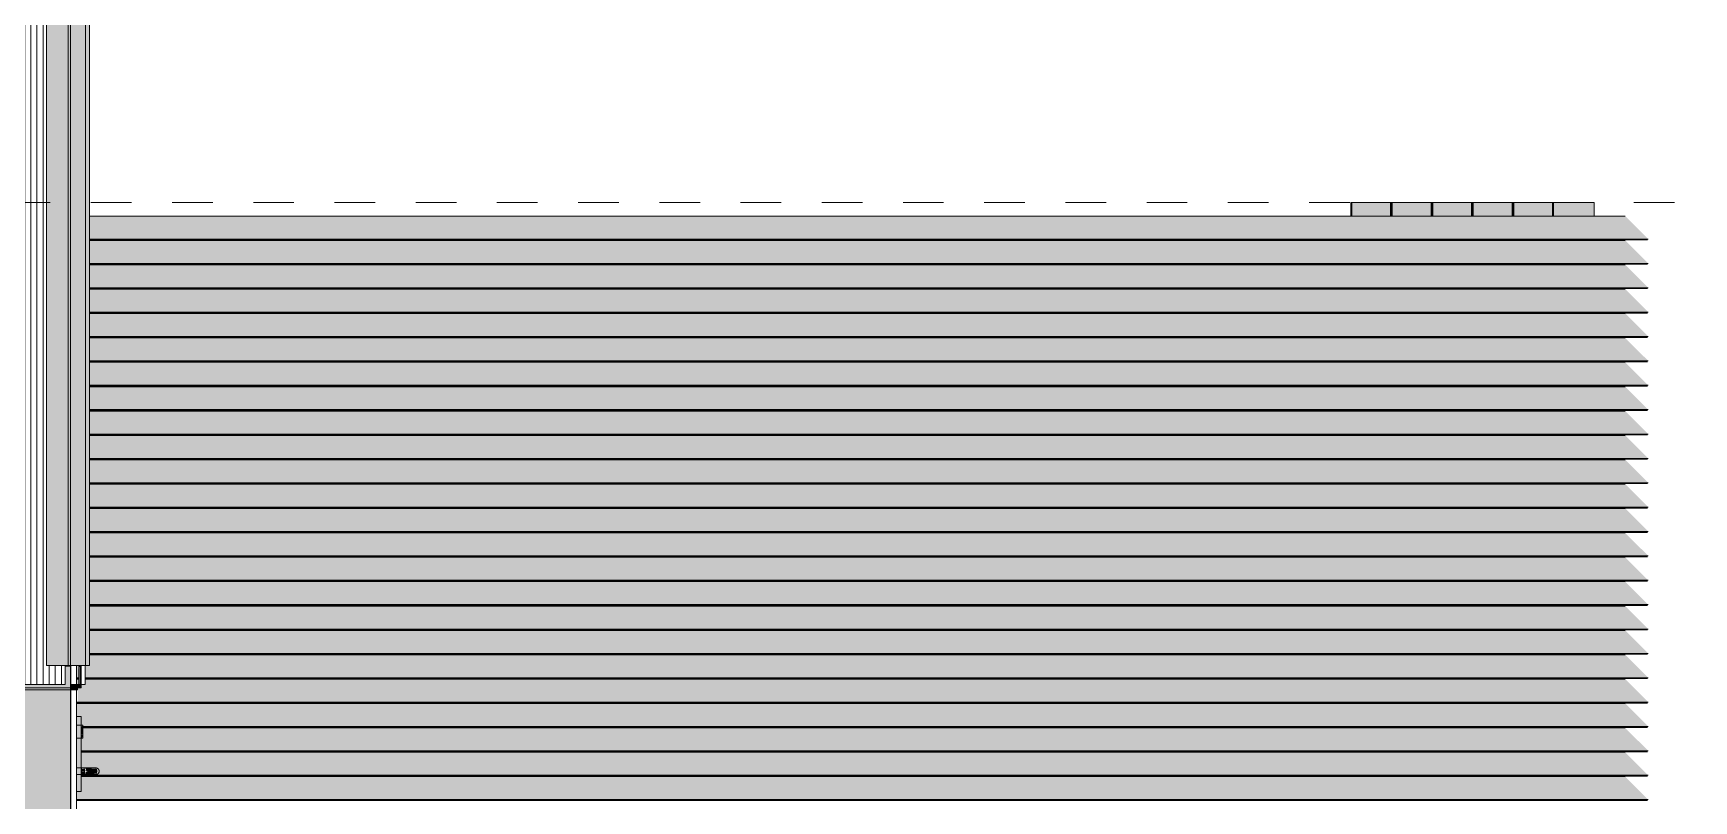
# Model space of a CAD drawing. Header units: metres. Extents: x -4613 to -4328, y -1 to 30.
# Drawn here: x -4346.503 to -4342.414, y 6.167 to 8.057 of the extents above; entities that cross this region are included whole.
import ezdxf

# ---------------------------------------------------------------- set-up
doc = ezdxf.new("R2010")
doc.units = ezdxf.units.M
doc.linetypes.add('AEC_Center', pattern=[0.024, 0.012, -0.004, 0.004, -0.004])
doc.linetypes.add('Grid Line', pattern=[0.021, 0.012, -0.003, 0.003, -0.003])
for name, color, linetype, lineweight in [('A-DOOR', 31, 'Continuous', 5), ('A-DOOR-FRAM', 31, 'Continuous', 5), ('A-FLOR-LEVL', 51, 'Continuous', 5), ('A-GLAZ-CURT', 52, 'Continuous', 5), ('A-GLAZ-CWMG', 51, 'Continuous', 5), ('A-WALL', 113, 'Continuous', 5), ('A-WALL-PATT', 111, 'Continuous', 5), ('P-EQPM', 6, 'Continuous', 5), ('S-GRID', 1, 'Continuous', 5)]:
    doc.layers.add(name, color=color, linetype=linetype, lineweight=lineweight)

# ---------------------------------------------------------------- blocks, each defined once
blk = doc.blocks.new('X_Door-Handle-Lockwood 4800 Series Lever - Standard-764996-NORTH EAST')
at = {"layer": 'A-DOOR'}
blk.add_hatch(color=256, dxfattribs=at).paths.add_polyline_path([(4352.6973, 6.3479), (4352.6973, 6.3466), (4352.6973, 6.3466)])
blk.add_hatch(color=256, dxfattribs=at).paths.add_polyline_path([(4352.6973, 6.3479), (4352.6973, 6.3466), (4352.6973, 6.3466)])
blk = doc.blocks.new('X_Door-Handle-Lockwood 4800 Series Lever - Standard-765406-NORTH EAST')
at = {"layer": 'A-DOOR'}
for points in [[(4352.6973, 6.3466), (4352.6973, 6.3479), (4352.6973, 6.3479)], [(4352.6973, 6.3479), (4352.6973, 6.3466), (4352.6973, 6.3466)]]:
    blk.add_hatch(color=256, dxfattribs=at).paths.add_polyline_path(points)
blk = doc.blocks.new('X_Door-Frame-Metal - Standard-3510026-NORTH EAST')
at = {"layer": 'A-DOOR-FRAM'}
for p, q in [((4352.6833, 6.4533), (4352.6833, 6.5)), ((4352.6973, 6.5), (4352.6973, 6.4533)), ((4352.6833, 5.24), (4352.6833, 6.44)), ((4352.6973, 6.44), (4352.6973, 5.24)), ((4352.6973, 5.24), (4352.6833, 5.24))]:
    blk.add_line(p, q, dxfattribs=at)
blk = doc.blocks.new('X_Door-Handle-Lockwood 4800 Series Lever - Standard-V235-NORTH EAST')
at = {"layer": 'A-DOOR'}
for points in [[(4352.702, 6.191), (4352.7088, 6.191), (4352.7088, 6.374), (4352.6973, 6.374), (4352.6973, 6.191)], [(4352.7123, 6.343), (4352.7123, 6.3517), (4352.7088, 6.3501), (4352.7088, 6.343)], [(4352.7088, 6.331), (4352.7123, 6.331), (4352.7123, 6.343), (4352.7088, 6.343)], [(4352.7088, 6.3223), (4352.7123, 6.3239), (4352.7123, 6.331), (4352.7088, 6.329), (4352.7088, 6.3227)], [(4352.7178, 6.24), (4352.7178, 6.2469), (4352.7088, 6.2449), (4352.7088, 6.24)], [(4352.7178, 6.2331), (4352.7178, 6.24), (4352.7088, 6.2379), (4352.7088, 6.2331)], [(4352.7232, 6.2404), (4352.7206, 6.2436), (4352.7178, 6.2421)], [(4352.7282, 6.2321), (4352.7473, 6.2343), (4352.7481, 6.24), (4352.7235, 6.24), (4352.7178, 6.2331), (4352.7241, 6.2325)], [(4352.7206, 6.2364), (4352.7232, 6.2396), (4352.7178, 6.2379)], [(4352.7481, 6.24), (4352.7473, 6.2457), (4352.7241, 6.2475), (4352.7182, 6.2465), (4352.7235, 6.24), (4352.7417, 6.24)]]:
    blk.add_hatch(color=256, dxfattribs=at).paths.add_polyline_path(points)
for p, q in [((4352.7088, 6.375), (4352.6973, 6.375)), ((4352.7123, 6.353), (4352.6973, 6.353)), ((4352.7088, 6.374), (4352.7088, 6.375)), ((4352.7088, 6.374), (4352.7088, 6.375)), ((4352.7088, 6.374), (4352.7088, 6.191)), ((4352.7123, 6.343), (4352.7123, 6.353)), ((4352.7123, 6.343), (4352.7123, 6.331)), ((4352.6973, 6.321), (4352.7123, 6.321)), ((4352.7123, 6.321), (4352.7123, 6.331)), ((4352.7178, 6.248), (4352.6973, 6.248)), ((4352.6973, 6.232), (4352.7178, 6.232)), ((4352.7178, 6.248), (4352.7098, 6.248)), ((4352.7098, 6.248), (4352.7098, 6.24)), ((4352.7098, 6.24), (4352.7098, 6.232)), ((4352.7098, 6.232), (4352.7178, 6.232)), ((4352.6973, 6.19), (4352.7088, 6.19)), ((4352.7088, 6.19), (4352.7088, 6.191)), ((4352.7088, 6.19), (4352.7088, 6.191))]:
    blk.add_line(p, q, dxfattribs=at)
at = {"layer": 'A-DOOR', "flags": 128}
for points in [[(4352.7178, 6.248), (4352.7189, 6.248), (4352.72, 6.248), (4352.721, 6.248), (4352.7221, 6.248), (4352.7232, 6.248), (4352.7242, 6.248), (4352.7253, 6.248), (4352.7263, 6.248), (4352.7273, 6.248), (4352.7283, 6.248), (4352.7293, 6.248), (4352.7303, 6.248), (4352.7312, 6.248), (4352.7321, 6.248), (4352.733, 6.248), (4352.7339, 6.248), (4352.7348, 6.248), (4352.7356, 6.248), (4352.7364, 6.248), (4352.7372, 6.248), (4352.7379, 6.248), (4352.7386, 6.248), (4352.7393, 6.248), (4352.7399, 6.248), (4352.7405, 6.248), (4352.7411, 6.248), (4352.7416, 6.248), (4352.7421, 6.248), (4352.7426, 6.248), (4352.743, 6.248), (4352.7433, 6.248), (4352.7437, 6.248), (4352.744, 6.248), (4352.7442, 6.248), (4352.7444, 6.248), (4352.7446, 6.248), (4352.7447, 6.248), (4352.7448, 6.248), (4352.7448, 6.248)], [(4352.7448, 6.248), (4352.7448, 6.248), (4352.7447, 6.248), (4352.7446, 6.248), (4352.7445, 6.248), (4352.7443, 6.248), (4352.744, 6.248), (4352.7437, 6.248), (4352.7434, 6.248), (4352.7431, 6.248), (4352.7427, 6.248), (4352.7422, 6.248), (4352.7417, 6.248), (4352.7412, 6.248), (4352.7407, 6.248), (4352.7401, 6.248), (4352.7395, 6.248), (4352.7388, 6.248), (4352.7381, 6.248), (4352.7374, 6.248), (4352.7366, 6.248), (4352.7358, 6.248), (4352.735, 6.248), (4352.7342, 6.248), (4352.7333, 6.248), (4352.7324, 6.248), (4352.7315, 6.248), (4352.7305, 6.248), (4352.7296, 6.248), (4352.7286, 6.248), (4352.7276, 6.248), (4352.7266, 6.248), (4352.7255, 6.248), (4352.7245, 6.248), (4352.7234, 6.248), (4352.7224, 6.248), (4352.7213, 6.248), (4352.7202, 6.248), (4352.7192, 6.248), (4352.7181, 6.248), (4352.7178, 6.248)], [(4352.7448, 6.232), (4352.7448, 6.232), (4352.7447, 6.232), (4352.7446, 6.232), (4352.7445, 6.232), (4352.7443, 6.232), (4352.744, 6.232), (4352.7437, 6.232), (4352.7434, 6.232), (4352.7431, 6.232), (4352.7427, 6.232), (4352.7422, 6.232), (4352.7417, 6.232), (4352.7412, 6.232), (4352.7407, 6.232), (4352.7401, 6.232), (4352.7395, 6.232), (4352.7388, 6.232), (4352.7381, 6.232), (4352.7374, 6.232), (4352.7366, 6.232), (4352.7358, 6.232), (4352.735, 6.232), (4352.7342, 6.232), (4352.7333, 6.232), (4352.7324, 6.232), (4352.7315, 6.232), (4352.7305, 6.232), (4352.7296, 6.232), (4352.7286, 6.232), (4352.7276, 6.232), (4352.7266, 6.232), (4352.7255, 6.232), (4352.7245, 6.232), (4352.7234, 6.232), (4352.7224, 6.232), (4352.7213, 6.232), (4352.7202, 6.232), (4352.7192, 6.232), (4352.7181, 6.232), (4352.7178, 6.232)], [(4352.7178, 6.232), (4352.7189, 6.232), (4352.72, 6.232), (4352.721, 6.232), (4352.7221, 6.232), (4352.7232, 6.232), (4352.7242, 6.232), (4352.7253, 6.232), (4352.7263, 6.232), (4352.7273, 6.232), (4352.7283, 6.232), (4352.7293, 6.232), (4352.7303, 6.232), (4352.7312, 6.232), (4352.7321, 6.232), (4352.733, 6.232), (4352.7339, 6.232), (4352.7348, 6.232), (4352.7356, 6.232), (4352.7364, 6.232), (4352.7372, 6.232), (4352.7379, 6.232), (4352.7386, 6.232), (4352.7393, 6.232), (4352.7399, 6.232), (4352.7405, 6.232), (4352.7411, 6.232), (4352.7416, 6.232), (4352.7421, 6.232), (4352.7426, 6.232), (4352.743, 6.232), (4352.7433, 6.232), (4352.7437, 6.232), (4352.744, 6.232), (4352.7442, 6.232), (4352.7444, 6.232), (4352.7446, 6.232), (4352.7447, 6.232), (4352.7448, 6.232), (4352.7448, 6.232)], [(4352.7448, 6.248), (4352.7451, 6.248), (4352.7454, 6.248), (4352.7458, 6.2479), (4352.7461, 6.2479), (4352.7464, 6.2478), (4352.7467, 6.2478), (4352.747, 6.2477), (4352.7473, 6.2476), (4352.7476, 6.2475), (4352.7479, 6.2474), (4352.7482, 6.2472), (4352.7485, 6.2471), (4352.7488, 6.2469), (4352.749, 6.2468), (4352.7493, 6.2466), (4352.7496, 6.2464), (4352.7498, 6.2462), (4352.7501, 6.246), (4352.7503, 6.2458), (4352.7505, 6.2456), (4352.7508, 6.2453), (4352.751, 6.2451), (4352.7512, 6.2448), (4352.7514, 6.2446), (4352.7515, 6.2443), (4352.7517, 6.244), (4352.7519, 6.2438), (4352.752, 6.2435), (4352.7521, 6.2432), (4352.7523, 6.2429), (4352.7524, 6.2426), (4352.7525, 6.2423), (4352.7525, 6.242), (4352.7526, 6.2417), (4352.7527, 6.2414), (4352.7527, 6.241), (4352.7528, 6.2407), (4352.7528, 6.2404), (4352.7528, 6.2401), (4352.7528, 6.24)], [(4352.7528, 6.24), (4352.7528, 6.2397), (4352.7528, 6.2394), (4352.7527, 6.239), (4352.7527, 6.2387), (4352.7526, 6.2384), (4352.7526, 6.2381), (4352.7525, 6.2378), (4352.7524, 6.2375), (4352.7523, 6.2372), (4352.7522, 6.2369), (4352.752, 6.2366), (4352.7519, 6.2363), (4352.7517, 6.236), (4352.7516, 6.2358), (4352.7514, 6.2355), (4352.7512, 6.2352), (4352.751, 6.235), (4352.7508, 6.2347), (4352.7506, 6.2345), (4352.7504, 6.2343), (4352.7501, 6.234), (4352.7499, 6.2338), (4352.7496, 6.2336), (4352.7494, 6.2334), (4352.7491, 6.2333), (4352.7488, 6.2331), (4352.7486, 6.2329), (4352.7483, 6.2328), (4352.748, 6.2327), (4352.7477, 6.2325), (4352.7474, 6.2324), (4352.7471, 6.2323), (4352.7468, 6.2323), (4352.7465, 6.2322), (4352.7462, 6.2321), (4352.7458, 6.2321), (4352.7455, 6.232), (4352.7452, 6.232), (4352.7449, 6.232), (4352.7448, 6.232)]]:
    blk.add_lwpolyline(points, dxfattribs=at)
blk = doc.blocks.new('X_Door-Handle-Lockwood 4800 Series Lever - Standard-V236-NORTH EAST')
at = {"layer": 'A-DOOR'}
for points in [[(4352.7421, 6.232), (4352.738, 6.2332), (4352.7415, 6.2321)], [(4352.745, 6.246), (4352.7432, 6.2476), (4352.7432, 6.2463)], [(4352.744, 6.2321), (4352.7432, 6.2337), (4352.7432, 6.2324)]]:
    blk.add_hatch(color=256, dxfattribs=at).paths.add_polyline_path(points)
for p, q in [((4352.7088, 6.375), (4352.6973, 6.375)), ((4352.7088, 6.374), (4352.7088, 6.375)), ((4352.7088, 6.374), (4352.7088, 6.375)), ((4352.7123, 6.353), (4352.7088, 6.353)), ((4352.7123, 6.3517), (4352.7123, 6.353)), ((4352.7088, 6.321), (4352.7123, 6.321)), ((4352.7123, 6.321), (4352.7123, 6.3223)), ((4352.7178, 6.248), (4352.7088, 6.248)), ((4352.7088, 6.232), (4352.7178, 6.232)), ((4352.7178, 6.248), (4352.7098, 6.248)), ((4352.7098, 6.248), (4352.7098, 6.2469)), ((4352.7098, 6.2331), (4352.7098, 6.232)), ((4352.7098, 6.232), (4352.7178, 6.232)), ((4352.6973, 6.19), (4352.7088, 6.19)), ((4352.7088, 6.19), (4352.7088, 6.191)), ((4352.7088, 6.19), (4352.7088, 6.191))]:
    blk.add_line(p, q, dxfattribs=at)
at = {"layer": 'A-DOOR', "flags": 128}
for points in [[(4352.7276, 6.248), (4352.7266, 6.248), (4352.7255, 6.248), (4352.7245, 6.248), (4352.7234, 6.248), (4352.7224, 6.248), (4352.7213, 6.248), (4352.7202, 6.248), (4352.7192, 6.248), (4352.7181, 6.248), (4352.7178, 6.248)], [(4352.7178, 6.248), (4352.7189, 6.248), (4352.72, 6.248), (4352.721, 6.248), (4352.7221, 6.248), (4352.7232, 6.248), (4352.7242, 6.248), (4352.7253, 6.248), (4352.7263, 6.248), (4352.7273, 6.248), (4352.7283, 6.248)], [(4352.7178, 6.232), (4352.7189, 6.232), (4352.72, 6.232), (4352.721, 6.232), (4352.7221, 6.232), (4352.7232, 6.232), (4352.7242, 6.232), (4352.7253, 6.232), (4352.7263, 6.232), (4352.7273, 6.232), (4352.7283, 6.232)], [(4352.7276, 6.232), (4352.7266, 6.232), (4352.7255, 6.232), (4352.7245, 6.232), (4352.7234, 6.232), (4352.7224, 6.232), (4352.7213, 6.232), (4352.7202, 6.232), (4352.7192, 6.232), (4352.7181, 6.232), (4352.7178, 6.232)], [(4352.7321, 6.248), (4352.733, 6.248), (4352.7339, 6.248), (4352.7348, 6.248), (4352.7356, 6.248), (4352.7364, 6.248), (4352.7372, 6.248), (4352.7379, 6.248), (4352.7386, 6.248), (4352.7393, 6.248), (4352.7399, 6.248), (4352.7405, 6.248), (4352.7411, 6.248), (4352.7416, 6.248), (4352.7421, 6.248), (4352.7426, 6.248), (4352.743, 6.248), (4352.7433, 6.248), (4352.7437, 6.248), (4352.744, 6.248), (4352.7442, 6.248), (4352.7444, 6.248), (4352.7446, 6.248), (4352.7447, 6.248), (4352.7448, 6.248), (4352.7448, 6.248)], [(4352.7321, 6.232), (4352.733, 6.232), (4352.7339, 6.232), (4352.7348, 6.232), (4352.7356, 6.232), (4352.7364, 6.232), (4352.7372, 6.232), (4352.7379, 6.232), (4352.7386, 6.232), (4352.7393, 6.232), (4352.7399, 6.232), (4352.7405, 6.232), (4352.7411, 6.232), (4352.7416, 6.232), (4352.7421, 6.232), (4352.7426, 6.232), (4352.743, 6.232), (4352.7433, 6.232), (4352.7437, 6.232), (4352.744, 6.232), (4352.7442, 6.232), (4352.7444, 6.232), (4352.7446, 6.232), (4352.7447, 6.232), (4352.7448, 6.232), (4352.7448, 6.232)], [(4352.7448, 6.248), (4352.7448, 6.248), (4352.7447, 6.248), (4352.7446, 6.248), (4352.7445, 6.248), (4352.7443, 6.248), (4352.744, 6.248), (4352.7437, 6.248), (4352.7434, 6.248), (4352.7431, 6.248), (4352.7427, 6.248), (4352.7422, 6.248), (4352.7417, 6.248), (4352.7412, 6.248), (4352.7407, 6.248), (4352.7401, 6.248), (4352.7395, 6.248), (4352.7388, 6.248), (4352.7381, 6.248), (4352.7374, 6.248), (4352.7366, 6.248), (4352.7358, 6.248), (4352.735, 6.248), (4352.7342, 6.248), (4352.7333, 6.248), (4352.7324, 6.248)], [(4352.7448, 6.232), (4352.7448, 6.232), (4352.7447, 6.232), (4352.7446, 6.232), (4352.7445, 6.232), (4352.7443, 6.232), (4352.744, 6.232), (4352.7437, 6.232), (4352.7434, 6.232), (4352.7431, 6.232), (4352.7427, 6.232), (4352.7422, 6.232), (4352.7417, 6.232), (4352.7412, 6.232), (4352.7407, 6.232), (4352.7401, 6.232), (4352.7395, 6.232), (4352.7388, 6.232), (4352.7381, 6.232), (4352.7374, 6.232), (4352.7366, 6.232), (4352.7358, 6.232), (4352.735, 6.232), (4352.7342, 6.232), (4352.7333, 6.232), (4352.7324, 6.232)], [(4352.7448, 6.248), (4352.7451, 6.248), (4352.7454, 6.248), (4352.7458, 6.2479), (4352.7461, 6.2479), (4352.7464, 6.2478), (4352.7467, 6.2478), (4352.747, 6.2477), (4352.7473, 6.2476), (4352.7476, 6.2475), (4352.7479, 6.2474), (4352.7482, 6.2472), (4352.7485, 6.2471), (4352.7488, 6.2469), (4352.749, 6.2468), (4352.7493, 6.2466), (4352.7496, 6.2464), (4352.7498, 6.2462), (4352.7501, 6.246), (4352.7503, 6.2458), (4352.7505, 6.2456), (4352.7508, 6.2453), (4352.751, 6.2451), (4352.7512, 6.2448), (4352.7514, 6.2446), (4352.7515, 6.2443), (4352.7517, 6.244), (4352.7519, 6.2438), (4352.752, 6.2435), (4352.7521, 6.2432), (4352.7523, 6.2429), (4352.7524, 6.2426), (4352.7525, 6.2423), (4352.7525, 6.242), (4352.7526, 6.2417), (4352.7527, 6.2414), (4352.7527, 6.241), (4352.7528, 6.2407), (4352.7528, 6.2404), (4352.7528, 6.2401), (4352.7528, 6.24)], [(4352.7528, 6.24), (4352.7528, 6.2397), (4352.7528, 6.2394), (4352.7527, 6.239), (4352.7527, 6.2387), (4352.7526, 6.2384), (4352.7526, 6.2381), (4352.7525, 6.2378), (4352.7524, 6.2375), (4352.7523, 6.2372), (4352.7522, 6.2369), (4352.752, 6.2366), (4352.7519, 6.2363), (4352.7517, 6.236), (4352.7516, 6.2358), (4352.7514, 6.2355), (4352.7512, 6.2352), (4352.751, 6.235), (4352.7508, 6.2347), (4352.7506, 6.2345), (4352.7504, 6.2343), (4352.7501, 6.234), (4352.7499, 6.2338), (4352.7496, 6.2336), (4352.7494, 6.2334), (4352.7491, 6.2333), (4352.7488, 6.2331), (4352.7486, 6.2329), (4352.7483, 6.2328), (4352.748, 6.2327), (4352.7477, 6.2325), (4352.7474, 6.2324), (4352.7471, 6.2323), (4352.7468, 6.2323), (4352.7465, 6.2322), (4352.7462, 6.2321), (4352.7458, 6.2321), (4352.7455, 6.232), (4352.7452, 6.232), (4352.7449, 6.232), (4352.7448, 6.232)]]:
    blk.add_lwpolyline(points, dxfattribs=at)
blk = doc.blocks.new('Water Tanks2 - Water Tanks-2269628-NORTH EAST')
at = {"layer": 'P-EQPM'}
h = blk.add_hatch(color=256, dxfattribs=at)
h.paths.add_polyline_path([(4356.1864, 5.255), (4356.3617, 5.255), (4356.3617, 5.2679), (4355.6946, 5.2679), (4355.6946, 5.255), (4356.185, 5.255)])
h.paths.add_polyline_path([(4354.4829, 5.255), (4355.5474, 5.255), (4355.5474, 5.2679), (4354.3387, 5.2679), (4354.3387, 5.255)])
h.paths.add_polyline_path([(4355.5474, 5.8666), (4355.5474, 5.8679), (4355.5202, 5.8666)])
h.paths.add_polyline_path([(4356.3617, 7.3066), (4356.3604, 7.3079), (4356.3604, 7.3066)])
h = blk.add_hatch(color=256, dxfattribs=at)
h.paths.add_polyline_path([(4353.654, 5.255), (4354.3387, 5.255), (4354.3387, 5.2679), (4353.1868, 5.2679), (4353.1868, 5.255), (4353.6511, 5.255)])
h.paths.add_polyline_path([(4352.9459, 5.255), (4353.0386, 5.255), (4353.0386, 5.2679), (4352.9126, 5.2679), (4352.9126, 5.255), (4352.9322, 5.255)])
h.paths.add_polyline_path([(4353.0386, 5.3866), (4353.0386, 5.3879), (4353.002, 5.3866)])
h.paths.add_polyline_path([(4353.0386, 5.4466), (4353.0386, 5.4479), (4353.0036, 5.4466)])
h.paths.add_polyline_path([(4354.3387, 5.8066), (4354.3387, 5.8079), (4354.313, 5.8066)])
blk.add_line((4356.3625, 5.255), (4356.3625, 5.2679), dxfattribs=at)
blk = doc.blocks.new('Rectangular Mullion - 50x100mm-3471309-NORTH EAST')
at = {"layer": 'A-GLAZ-CWMG'}
blk.add_hatch(color=256, dxfattribs=at).paths.add_polyline_path([(4355.8374, 7.6066), (4355.933, 7.6066), (4355.933, 7.64), (4355.8374, 7.64)])
for p, q in [((4355.8374, 7.6066), (4355.8374, 7.64)), ((4355.933, 7.64), (4355.8374, 7.64)), ((4355.933, 7.64), (4355.933, 7.6066))]:
    blk.add_line(p, q, dxfattribs=at)
blk = doc.blocks.new('Rectangular Mullion - 50x100mm-1447016-NORTH EAST')
at = {"layer": 'A-GLAZ-CWMG'}
blk.add_hatch(color=256, dxfattribs=at).paths.add_polyline_path([(4355.9351, 7.6066), (4355.9351, 7.64), (4355.933, 7.64), (4355.933, 7.6066)])
for p, q in [((4355.933, 7.64), (4355.9351, 7.64)), ((4355.933, 7.64), (4355.933, 7.6066)), ((4355.9351, 7.6066), (4355.9351, 7.64))]:
    blk.add_line(p, q, dxfattribs=at)
blk = doc.blocks.new('Rectangular Mullion - 50x100mm-1425435-NORTH EAST')
at = {"layer": 'A-GLAZ-CWMG'}
blk.add_hatch(color=256, dxfattribs=at).paths.add_polyline_path([(4355.8374, 7.6066), (4355.8374, 7.64), (4355.8353, 7.64), (4355.8353, 7.6066)])
for p, q in [((4355.8353, 7.64), (4355.8374, 7.64)), ((4355.8353, 7.64), (4355.8353, 7.6066)), ((4355.8374, 7.6066), (4355.8374, 7.64))]:
    blk.add_line(p, q, dxfattribs=at)
blk = doc.blocks.new('Rectangular Mullion - Frame_Framed Facade_Danpal_DPANMF BT2-3245082-NORTH EAST')
at = {"layer": 'A-GLAZ-CWMG'}
for points in [[(4352.702, 6.5), (4352.7194, 6.5), (4352.7194, 13.0585), (4352.6823, 13.0585), (4352.6823, 6.5)], [(4352.7194, 6.5), (4352.7287, 6.5), (4352.7287, 13.0518), (4352.7194, 13.0518), (4352.7194, 6.6387)]]:
    blk.add_hatch(color=256, dxfattribs=at).paths.add_polyline_path(points)
for p, q in [((4352.7194, 13.0585), (4352.7194, 6.5)), ((4352.7287, 13.0518), (4352.7287, 6.5)), ((4352.7194, 6.5), (4352.6823, 6.5)), ((4352.7287, 6.5), (4352.7194, 6.5))]:
    blk.add_line(p, q, dxfattribs=at)
blk = doc.blocks.new('Rectangular Mullion - Frame_Framed Facade_Danpal_DPANMF BT2-3239413-NORTH EAST')
at = {"layer": 'A-GLAZ-CWMG'}
for points in [[(4352.6445, 6.5), (4352.6768, 6.5), (4352.6768, 13.0474), (4352.6234, 13.0474), (4352.6234, 6.5)], [(4352.6768, 6.5), (4352.6823, 6.5), (4352.6823, 13.0474), (4352.6768, 13.0474), (4352.6768, 6.5139)]]:
    blk.add_hatch(color=256, dxfattribs=at).paths.add_polyline_path(points)
for p, q in [((4352.6234, 13.0474), (4352.6234, 6.5)), ((4352.6768, 13.0474), (4352.6768, 6.5)), ((4352.6823, 13.0474), (4352.6823, 6.5)), ((4352.6768, 6.5), (4352.6234, 6.5)), ((4352.6823, 6.5), (4352.6768, 6.5))]:
    blk.add_line(p, q, dxfattribs=at)
blk = doc.blocks.new('System Panel - Danpalon - Multicell - 16mm thk - Light grey-3245109-NORTH EAST')
at = {"layer": 'A-GLAZ-CURT'}
h = blk.add_hatch(dxfattribs=at)
h.set_pattern_fill('FP_230', color=256, style=0, pattern_type=2)
h.set_pattern_definition([(90, (4352.186, 10.986), (-0.015, 9e-19), [])])
h.paths.add_polyline_path([(4351.7023, 6.4533), (4352.669, 6.4533), (4352.6668, 6.5), (4352.6234, 6.5), (4352.6234, 13.0474), (4352.3136, 13.0485), (4352.3147, 15.4204), (4351.7023, 15.4723), (4351.7023, 6.6387)])
for p, q in [((4352.669, 6.4533), (4352.669, 6.5)), ((4351.7023, 6.4533), (4352.669, 6.4533))]:
    blk.add_line(p, q, dxfattribs=at)
blk = doc.blocks.new('Rectangular Mullion - Frame_Framed Facade_Danpal_DPANMF BT1-3245101-NORTH EAST')
at = {"layer": 'A-GLAZ-CWMG'}
for points in [[(4352.3568, 6.4455), (4352.6823, 6.4455), (4352.6823, 6.4989), (4352.669, 6.4989), (4352.669, 6.4533), (4351.7023, 6.4533), (4351.7023, 6.4455), (4352.2417, 6.4455)], [(4352.2417, 6.44), (4352.6823, 6.44), (4352.6823, 6.4455), (4351.7023, 6.4455), (4351.7023, 6.44), (4352.1266, 6.44)]]:
    blk.add_hatch(color=256, dxfattribs=at).paths.add_polyline_path(points)
for p, q in [((4352.6823, 6.4989), (4352.669, 6.4989)), ((4352.6823, 6.4989), (4352.6823, 6.4455)), ((4352.6823, 6.4455), (4351.7023, 6.4455)), ((4352.6823, 6.4455), (4352.6823, 6.44))]:
    blk.add_line(p, q, dxfattribs=at)
blk = doc.blocks.new('System Panel - Danpalon - Multicell - 16mm thk - Light grey-3245095-NORTH EAST')
at = {"layer": 'A-GLAZ-CURT'}
h = blk.add_hatch(dxfattribs=at)
h.set_pattern_fill('FP_231', color=256, style=0, pattern_type=2)
h.set_pattern_definition([(90, (4352.71, 9.748), (-0.015, 9e-19), [])])
h.paths.add_polyline_path([(4352.7023, 6.4533), (4352.7067, 6.4533), (4352.7087, 6.4533), (4352.7183, 6.4533), (4352.7183, 6.5), (4352.7023, 6.4989)])
for p, q in [((4352.7023, 6.4533), (4352.7023, 6.5)), ((4352.7183, 6.5), (4352.7183, 6.4533)), ((4352.7183, 6.4533), (4352.7087, 6.4533))]:
    blk.add_line(p, q, dxfattribs=at)
blk = doc.blocks.new('Rectangular Mullion - Frame_Framed Facade_Danpal_DPANMF BT1-3245070-NORTH EAST')
at = {"layer": 'A-GLAZ-CWMG'}
blk.add_hatch(color=256, dxfattribs=at).paths.add_polyline_path([(4352.6823, 6.44), (4352.6994, 6.44), (4352.6994, 6.4455), (4352.7087, 6.4455), (4352.7067, 6.4533), (4352.6823, 6.4529), (4352.6823, 6.4455)])
for p, q in [((4352.7087, 6.4989), (4352.7028, 6.4989)), ((4352.7028, 6.4989), (4352.7028, 6.4974)), ((4352.7028, 6.4974), (4352.7067, 6.4974)), ((4352.7067, 6.4974), (4352.7067, 6.4533)), ((4352.7087, 6.4455), (4352.7087, 6.4989)), ((4352.7067, 6.4533), (4352.6823, 6.4533)), ((4352.6823, 6.44), (4352.6994, 6.44)), ((4352.6994, 6.4455), (4352.7087, 6.4455)), ((4352.6994, 6.44), (4352.6994, 6.4455))]:
    blk.add_line(p, q, dxfattribs=at)
blk = doc.blocks.new('Rectangular Mullion - LVR002 - Swaged Louvre-V282-NORTH EAST')
at = {"layer": 'A-GLAZ-CWMG'}
blk.add_hatch(color=256, dxfattribs=at).paths.add_polyline_path([(4356.3843, 5.99), (4356.5676, 5.99), (4356.5109, 6.0466), (4355.6867, 6.0466), (4355.7361, 5.99), (4356.1542, 5.99)])
for p, q in [((4356.5109, 6.0466), (4355.6867, 6.0466)), ((4356.5655, 5.9879), (4355.7342, 5.9879)), ((4356.5676, 5.99), (4355.7361, 5.99))]:
    blk.add_line(p, q, dxfattribs=at)
blk = doc.blocks.new('Rectangular Mullion - LVR002 - Swaged Louvre-V296-NORTH EAST')
at = {"layer": 'A-GLAZ-CWMG'}
blk.add_hatch(color=256, dxfattribs=at).paths.add_polyline_path([(4353.3924, 6.17), (4355.7361, 6.17), (4355.6867, 6.2266), (4352.7088, 6.2266), (4352.7088, 6.191), (4352.6973, 6.191), (4352.6973, 6.17), (4353.1623, 6.17)])
for p, q in [((4355.6867, 6.2266), (4352.7088, 6.2266)), ((4355.7361, 6.17), (4352.6973, 6.17)), ((4355.7342, 6.1679), (4352.6973, 6.1679))]:
    blk.add_line(p, q, dxfattribs=at)
blk = doc.blocks.new('Rectangular Mullion - LVR002 - Swaged Louvre-V297-NORTH EAST')
at = {"layer": 'A-GLAZ-CWMG'}
h = blk.add_hatch(color=256, dxfattribs=at)
h.paths.add_polyline_path([(4352.8171, 6.23), (4355.7361, 6.23), (4355.6867, 6.2866), (4352.7088, 6.2866), (4352.7088, 6.2469), (4352.7473, 6.2457), (4352.7473, 6.2343), (4352.7235, 6.2325), (4352.7088, 6.232), (4352.7088, 6.23), (4352.7595, 6.23)])
h.paths.add_polyline_path([(4352.7178, 6.2331), (4352.7206, 6.2364), (4352.7178, 6.236), (4352.7178, 6.2342)])
h.paths.add_polyline_path([(4352.7178, 6.2421), (4352.7202, 6.244), (4352.7178, 6.244)])
for p, q in [((4355.6867, 6.2866), (4352.7088, 6.2866)), ((4355.7361, 6.23), (4352.7088, 6.23)), ((4355.7342, 6.2279), (4352.7088, 6.2279))]:
    blk.add_line(p, q, dxfattribs=at)
blk = doc.blocks.new('Rectangular Mullion - LVR002 - Swaged Louvre-V298-NORTH EAST')
at = {"layer": 'A-GLAZ-CWMG'}
blk.add_hatch(color=256, dxfattribs=at).paths.add_polyline_path([(4353.1623, 6.29), (4355.7361, 6.29), (4355.6867, 6.3466), (4352.7123, 6.3456), (4352.7123, 6.3223), (4352.7088, 6.3223), (4352.7088, 6.29), (4352.9322, 6.29)])
for p, q in [((4355.6867, 6.3466), (4352.7123, 6.3466)), ((4355.7361, 6.29), (4352.7088, 6.29)), ((4355.7342, 6.2879), (4352.7088, 6.2879))]:
    blk.add_line(p, q, dxfattribs=at)
blk = doc.blocks.new('Rectangular Mullion - LVR002 - Swaged Louvre-V299-NORTH EAST')
at = {"layer": 'A-GLAZ-CWMG'}
blk.add_hatch(color=256, dxfattribs=at).paths.add_polyline_path([(4353.6226, 6.35), (4355.7361, 6.35), (4355.6867, 6.4066), (4352.6973, 6.4066), (4352.6973, 6.374), (4352.7088, 6.374), (4352.7088, 6.3517), (4353.3924, 6.35)])
for p, q in [((4355.6867, 6.4066), (4352.6973, 6.4066)), ((4355.7361, 6.35), (4352.7123, 6.35)), ((4355.7342, 6.3479), (4352.7123, 6.3479))]:
    blk.add_line(p, q, dxfattribs=at)
blk = doc.blocks.new('Rectangular Mullion - LVR002 - Swaged Louvre-V300-NORTH EAST')
at = {"layer": 'A-GLAZ-CWMG'}
h = blk.add_hatch(color=256, dxfattribs=at)
h.paths.add_polyline_path([(4352.702, 6.41), (4355.7361, 6.41), (4355.6867, 6.4666), (4352.7183, 6.4666), (4352.7183, 6.4533), (4352.7087, 6.4533), (4352.7067, 6.4455), (4352.6994, 6.4455), (4352.6994, 6.41)])
h.paths.add_polyline_path([(4352.6973, 6.4533), (4352.7023, 6.4533), (4352.702, 6.4666), (4352.6973, 6.4666)])
for p, q in [((4352.702, 6.4666), (4352.6973, 6.4666)), ((4355.6867, 6.4666), (4352.7183, 6.4666)), ((4355.7361, 6.41), (4352.6973, 6.41)), ((4355.7342, 6.4079), (4352.6973, 6.4079))]:
    blk.add_line(p, q, dxfattribs=at)
blk = doc.blocks.new('Rectangular Mullion - LVR002 - Swaged Louvre-V301-NORTH EAST')
at = {"layer": 'A-GLAZ-CWMG'}
h = blk.add_hatch(color=256, dxfattribs=at)
h.paths.add_polyline_path([(4352.6973, 6.47), (4352.7023, 6.47), (4352.7006, 6.5), (4352.6973, 6.5), (4352.6973, 6.4961)])
h.paths.add_polyline_path([(4355.7361, 6.47), (4355.6867, 6.5266), (4352.7287, 6.5266), (4352.7267, 6.5), (4352.7183, 6.5), (4352.7194, 6.47), (4355.6939, 6.47)])
for p, q in [((4355.6867, 6.5266), (4352.7287, 6.5266)), ((4352.702, 6.47), (4352.6973, 6.47)), ((4352.702, 6.4679), (4352.6973, 6.4679)), ((4355.7361, 6.47), (4352.7183, 6.47)), ((4355.7342, 6.4679), (4352.7183, 6.4679))]:
    blk.add_line(p, q, dxfattribs=at)
blk = doc.blocks.new('Rectangular Mullion - LVR002 - Swaged Louvre-V302-NORTH EAST')
at = {"layer": 'A-GLAZ-CWMG'}
blk.add_hatch(color=256, dxfattribs=at).paths.add_polyline_path([(4354.313, 6.53), (4355.7361, 6.53), (4355.6867, 6.5866), (4352.7287, 6.5866), (4352.7287, 6.53), (4353.8527, 6.53)])
for p, q in [((4355.6867, 6.5866), (4352.7287, 6.5866)), ((4355.7361, 6.53), (4352.7287, 6.53)), ((4355.7342, 6.5279), (4352.7287, 6.5279))]:
    blk.add_line(p, q, dxfattribs=at)
blk = doc.blocks.new('Rectangular Mullion - 50x100mm-V303-NORTH EAST')
at = {"layer": 'A-GLAZ-CWMG'}
blk.add_hatch(color=256, dxfattribs=at).paths.add_polyline_path([(4356.334, 7.6066), (4356.334, 7.64), (4356.332, 7.64), (4356.332, 7.6066)])
h = blk.add_hatch(color=256, dxfattribs=at)
h.paths.add_polyline_path([(4356.3879, 5.255), (4356.434, 5.255), (4356.434, 5.2679), (4356.3617, 5.2679), (4356.3617, 5.255), (4356.3843, 5.255)])
h.paths.add_polyline_path([(4356.434, 5.3866), (4356.434, 5.3879), (4356.3879, 5.3866)])
h.paths.add_polyline_path([(4356.434, 5.5666), (4356.434, 5.5679), (4356.3879, 5.5666)])
h.paths.add_polyline_path([(4356.434, 6.4666), (4356.434, 6.4679), (4356.3879, 6.4666)])
h.paths.add_polyline_path([(4356.434, 7.3066), (4356.434, 7.3079), (4356.3879, 7.3066)])
h.paths.add_polyline_path([(4356.351, 7.6066), (4356.434, 7.6066), (4356.434, 7.64), (4356.334, 7.64), (4356.334, 7.6066)])
for p, q in [((4356.332, 7.64), (4356.334, 7.64)), ((4356.332, 7.64), (4356.332, 7.6066)), ((4356.334, 7.64), (4356.434, 7.64)), ((4356.334, 7.6066), (4356.334, 7.64)), ((4356.434, 7.64), (4356.434, 7.6066)), ((4356.434, 5.2679), (4356.434, 5.255))]:
    blk.add_line(p, q, dxfattribs=at)

msp = doc.modelspace()

# ---------------------------------------------------------------- hatches: boundary and pattern name
at = {"layer": 'A-WALL-PATT'}
msp.add_hatch(color=256, dxfattribs=at).paths.add_polyline_path([(-4346.4519, 5.0477), (-4346.4519, 5.05), (-4346.4113, 5.05), (-4346.4113, 6.44), (-4346.6203, 6.44), (-4346.6203, 6.14), (-4346.5373, 6.14), (-4346.5373, 5.24), (-4346.6203, 5.24), (-4346.6203, 5.0502), (-4346.6049, 5.05)])

# ---------------------------------------------------------------- linework, layer by layer
at = {"layer": 'A-FLOR-LEVL', "linetype": 'AEC_Center'}
msp.add_line((-4462.9612, 7.64), (-4329.158, 7.64), dxfattribs=at)
at = {"layer": 'A-WALL'}
for q in [(-4352.0826, 6.44), (-4346.4113, 5.05)]:
    msp.add_line((-4346.4113, 6.44), q, dxfattribs=at)
at = {"layer": 'S-GRID', "linetype": 'Grid Line'}
msp.add_line((-4346.4113, -0.61), (-4346.4113, 25.3055), dxfattribs=at)

# ---------------------------------------------------------------- block references
at = {"layer": 'A-DOOR'}
for name in ['X_Door-Handle-Lockwood 4800 Series Lever - Standard-V235-NORTH EAST', 'X_Door-Handle-Lockwood 4800 Series Lever - Standard-V236-NORTH EAST', 'X_Door-Handle-Lockwood 4800 Series Lever - Standard-764996-NORTH EAST', 'X_Door-Handle-Lockwood 4800 Series Lever - Standard-765406-NORTH EAST']:
    msp.add_blockref(name, (-8699.0936, 0), dxfattribs=at)
at = {"layer": 'A-DOOR-FRAM'}
msp.add_blockref('X_Door-Frame-Metal - Standard-3510026-NORTH EAST', (-8699.0936, 0), dxfattribs=at)
at = {"layer": 'A-GLAZ-CURT'}
for name in ['System Panel - Danpalon - Multicell - 16mm thk - Light grey-3245109-NORTH EAST', 'System Panel - Danpalon - Multicell - 16mm thk - Light grey-3245095-NORTH EAST']:
    msp.add_blockref(name, (-8699.0936, 0), dxfattribs=at)
at = {"layer": 'A-GLAZ-CWMG'}
for name, p in [('Rectangular Mullion - Frame_Framed Facade_Danpal_DPANMF BT2-3239413-NORTH EAST', (-8699.0936, 0)), ('Rectangular Mullion - Frame_Framed Facade_Danpal_DPANMF BT2-3245082-NORTH EAST', (-8699.0936, 0)), ('Rectangular Mullion - LVR002 - Swaged Louvre-V302-NORTH EAST', (-8699.0936, 1.02)), ('Rectangular Mullion - LVR002 - Swaged Louvre-V282-NORTH EAST', (-8699.0936, 1.56)), ('Rectangular Mullion - 50x100mm-1425435-NORTH EAST', (-8699.0936, 0)), ('Rectangular Mullion - 50x100mm-3471309-NORTH EAST', (-8699.0936, 0)), ('Rectangular Mullion - 50x100mm-1447016-NORTH EAST', (-8699.0936, 0)), ('Rectangular Mullion - 50x100mm-1425435-NORTH EAST', (-8698.9939, 0)), ('Rectangular Mullion - 50x100mm-3471309-NORTH EAST', (-8698.9939, 0)), ('Rectangular Mullion - 50x100mm-1447016-NORTH EAST', (-8698.9939, 0)), ('Rectangular Mullion - 50x100mm-1425435-NORTH EAST', (-8698.8941, 0)), ('Rectangular Mullion - 50x100mm-3471309-NORTH EAST', (-8698.8941, 0)), ('Rectangular Mullion - 50x100mm-1447016-NORTH EAST', (-8698.8941, 0)), ('Rectangular Mullion - 50x100mm-1425435-NORTH EAST', (-8698.7944, 0)), ('Rectangular Mullion - 50x100mm-3471309-NORTH EAST', (-8698.7944, 0)), ('Rectangular Mullion - 50x100mm-1447016-NORTH EAST', (-8698.7944, 0)), ('Rectangular Mullion - 50x100mm-1425435-NORTH EAST', (-8698.6947, 0)), ('Rectangular Mullion - 50x100mm-3471309-NORTH EAST', (-8698.6947, 0)), ('Rectangular Mullion - 50x100mm-V303-NORTH EAST', (-8699.0936, 0)), ('Rectangular Mullion - LVR002 - Swaged Louvre-V302-NORTH EAST', (-8699.0936, 0.96)), ('Rectangular Mullion - LVR002 - Swaged Louvre-V282-NORTH EAST', (-8699.0936, 1.5)), ('Rectangular Mullion - LVR002 - Swaged Louvre-V302-NORTH EAST', (-8699.0936, 0.9)), ('Rectangular Mullion - LVR002 - Swaged Louvre-V282-NORTH EAST', (-8699.0936, 1.44)), ('Rectangular Mullion - LVR002 - Swaged Louvre-V302-NORTH EAST', (-8699.0936, 0.84)), ('Rectangular Mullion - LVR002 - Swaged Louvre-V282-NORTH EAST', (-8699.0936, 1.38)), ('Rectangular Mullion - LVR002 - Swaged Louvre-V302-NORTH EAST', (-8699.0936, 0.78)), ('Rectangular Mullion - LVR002 - Swaged Louvre-V282-NORTH EAST', (-8699.0936, 1.32)), ('Rectangular Mullion - LVR002 - Swaged Louvre-V302-NORTH EAST', (-8699.0936, 0.72)), ('Rectangular Mullion - LVR002 - Swaged Louvre-V282-NORTH EAST', (-8699.0936, 1.26)), ('Rectangular Mullion - LVR002 - Swaged Louvre-V302-NORTH EAST', (-8699.0936, 0.66)), ('Rectangular Mullion - LVR002 - Swaged Louvre-V282-NORTH EAST', (-8699.0936, 1.2)), ('Rectangular Mullion - LVR002 - Swaged Louvre-V302-NORTH EAST', (-8699.0936, 0.6)), ('Rectangular Mullion - LVR002 - Swaged Louvre-V282-NORTH EAST', (-8699.0936, 1.14)), ('Rectangular Mullion - LVR002 - Swaged Louvre-V302-NORTH EAST', (-8699.0936, 0.54)), ('Rectangular Mullion - LVR002 - Swaged Louvre-V282-NORTH EAST', (-8699.0936, 1.08)), ('Rectangular Mullion - LVR002 - Swaged Louvre-V302-NORTH EAST', (-8699.0936, 0.48)), ('Rectangular Mullion - LVR002 - Swaged Louvre-V282-NORTH EAST', (-8699.0936, 1.02)), ('Rectangular Mullion - LVR002 - Swaged Louvre-V302-NORTH EAST', (-8699.0936, 0.42)), ('Rectangular Mullion - LVR002 - Swaged Louvre-V282-NORTH EAST', (-8699.0936, 0.96)), ('Rectangular Mullion - LVR002 - Swaged Louvre-V302-NORTH EAST', (-8699.0936, 0.36)), ('Rectangular Mullion - LVR002 - Swaged Louvre-V282-NORTH EAST', (-8699.0936, 0.9)), ('Rectangular Mullion - LVR002 - Swaged Louvre-V302-NORTH EAST', (-8699.0936, 0.3)), ('Rectangular Mullion - LVR002 - Swaged Louvre-V282-NORTH EAST', (-8699.0936, 0.84)), ('Rectangular Mullion - LVR002 - Swaged Louvre-V302-NORTH EAST', (-8699.0936, 0.24)), ('Rectangular Mullion - LVR002 - Swaged Louvre-V282-NORTH EAST', (-8699.0936, 0.78)), ('Rectangular Mullion - LVR002 - Swaged Louvre-V302-NORTH EAST', (-8699.0936, 0.18)), ('Rectangular Mullion - LVR002 - Swaged Louvre-V282-NORTH EAST', (-8699.0936, 0.72)), ('Rectangular Mullion - LVR002 - Swaged Louvre-V302-NORTH EAST', (-8699.0936, 0.12)), ('Rectangular Mullion - LVR002 - Swaged Louvre-V282-NORTH EAST', (-8699.0936, 0.66)), ('Rectangular Mullion - LVR002 - Swaged Louvre-V302-NORTH EAST', (-8699.0936, 0.06)), ('Rectangular Mullion - LVR002 - Swaged Louvre-V282-NORTH EAST', (-8699.0936, 0.6)), ('Rectangular Mullion - LVR002 - Swaged Louvre-V302-NORTH EAST', (-8699.0936, 0)), ('Rectangular Mullion - LVR002 - Swaged Louvre-V282-NORTH EAST', (-8699.0936, 0.54)), ('Rectangular Mullion - LVR002 - Swaged Louvre-V301-NORTH EAST', (-8699.0936, 0)), ('Rectangular Mullion - LVR002 - Swaged Louvre-V282-NORTH EAST', (-8699.0936, 0.48)), ('Rectangular Mullion - Frame_Framed Facade_Danpal_DPANMF BT1-3245101-NORTH EAST', (-8699.0936, 0)), ('Rectangular Mullion - Frame_Framed Facade_Danpal_DPANMF BT1-3245070-NORTH EAST', (-8699.0936, 0)), ('Rectangular Mullion - LVR002 - Swaged Louvre-V300-NORTH EAST', (-8699.0936, 0)), ('Rectangular Mullion - LVR002 - Swaged Louvre-V282-NORTH EAST', (-8699.0936, 0.42)), ('Rectangular Mullion - LVR002 - Swaged Louvre-V299-NORTH EAST', (-8699.0936, 0)), ('Rectangular Mullion - LVR002 - Swaged Louvre-V282-NORTH EAST', (-8699.0936, 0.36)), ('Rectangular Mullion - LVR002 - Swaged Louvre-V298-NORTH EAST', (-8699.0936, 0)), ('Rectangular Mullion - LVR002 - Swaged Louvre-V282-NORTH EAST', (-8699.0936, 0.3)), ('Rectangular Mullion - LVR002 - Swaged Louvre-V297-NORTH EAST', (-8699.0936, 0)), ('Rectangular Mullion - LVR002 - Swaged Louvre-V282-NORTH EAST', (-8699.0936, 0.24)), ('Rectangular Mullion - LVR002 - Swaged Louvre-V296-NORTH EAST', (-8699.0936, 0)), ('Rectangular Mullion - LVR002 - Swaged Louvre-V282-NORTH EAST', (-8699.0936, 0.18))]:
    msp.add_blockref(name, p, dxfattribs=at)
at = {"layer": 'P-EQPM'}
msp.add_blockref('Water Tanks2 - Water Tanks-2269628-NORTH EAST', (-8699.0936, 0), dxfattribs=at)

doc.saveas('drawing.dxf')
